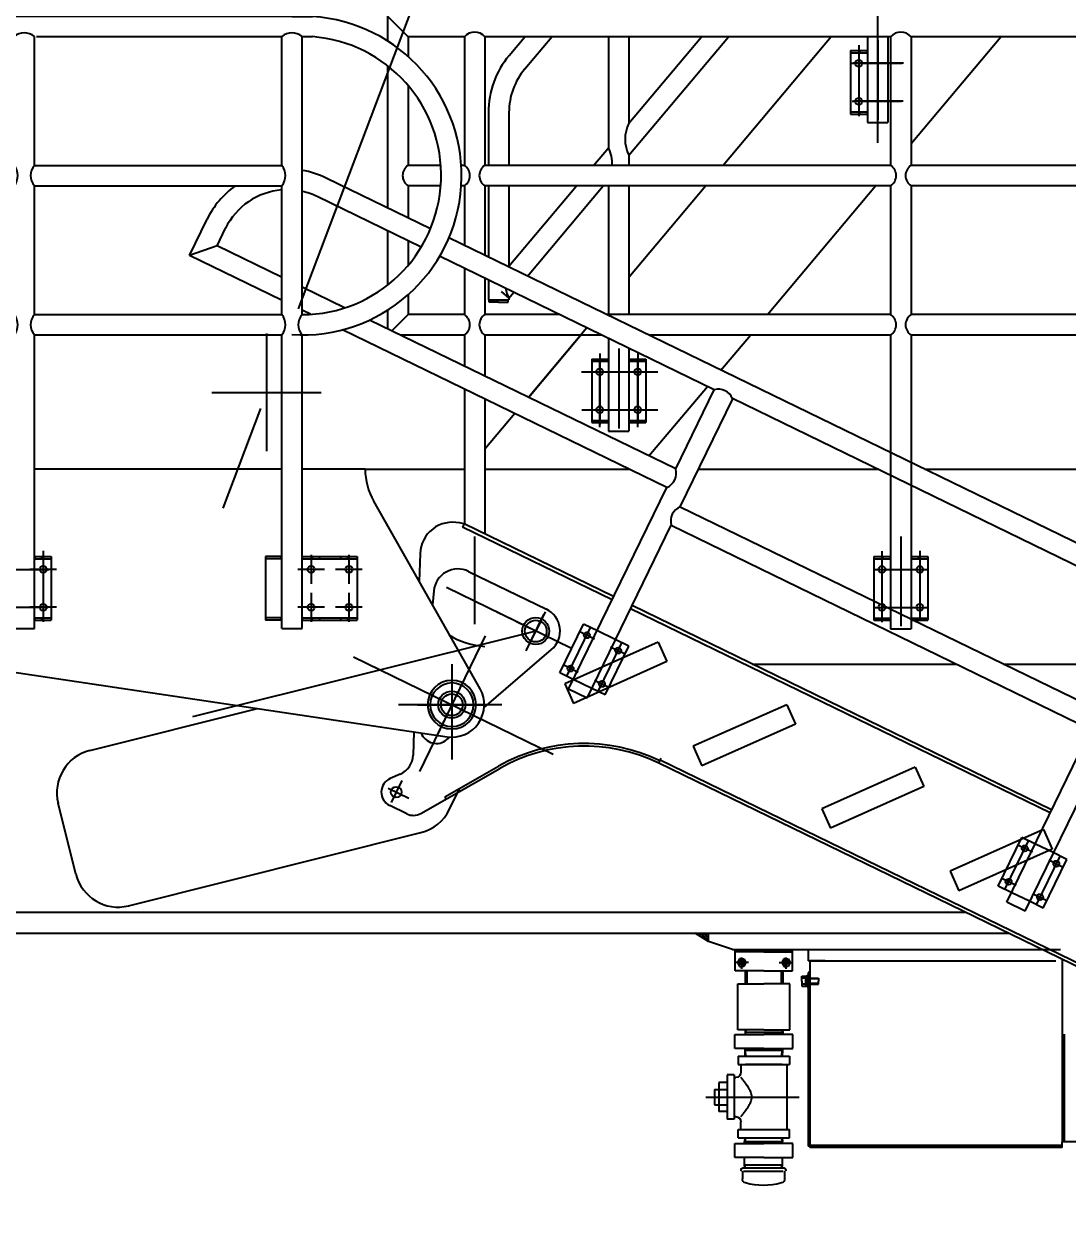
# Model space of a CAD drawing. Header units: millimetres. Extents: x 0 to 42000, y 0 to 29700.
# Drawn here: x 11843 to 14291, y 11059 to 13895 of the extents above; entities that cross this region are included whole.
import ezdxf

# ---------------------------------------------------------------- set-up
doc = ezdxf.new("R2010")
doc.units = ezdxf.units.MM
doc.header["$LTSCALE"] = 1000
doc.linetypes.add('F', pattern=[0.75, 0.5, -0.25])
doc.linetypes.add('G', pattern=[2, 1.25, -0.25, 0.25, -0.25])
for name, color, linetype in [('01', 7, 'Continuous'), ('02', 1, 'Continuous'), ('04', 2, 'F'), ('05', 142, 'G'), ('08', 1, 'Continuous')]:
    doc.layers.add(name, color=color, linetype=linetype)
doc.styles.get("Standard").update_dxf_attribs({"font": 'isocp', "width": 0.707, "bigfont": 'intecad.shx'})
doc.dimstyles.new('INTE', dxfattribs={"dimscale": 100, "dimtxt": 3.5, "dimasz": 3, "dimexe": 3, "dimexo": 0, "dimgap": 1, "dimtad": 1, "dimdec": 0, "dimdsep": 46, "dimtxsty": 'Standard', "dimcen": 0, "dimclrd": 1, "dimclre": 1, "dimclrt": 3, "dimaunit": 1, "dimadec": 0, "dimazin": 0, "dimtfac": 1, "dimtmove": 0, "dimatfit": 0, "dimfxl": 1, "dimarcsym": 0})

# ---------------------------------------------------------------- blocks, each defined once
blk = doc.blocks.new('EWR')
at = {"layer": '05'}
blk.add_line((49551.8, 27279.5), (46797.8, 19982.7), dxfattribs=at)
blk = doc.blocks.new('trt')
at = {"layer": '02', "ltscale": 0.8}
h = blk.add_hatch(dxfattribs=at)
h.set_pattern_fill('_USER', color=256, scale=5, angle=45, style=0, double=1, pattern_type=0)
h.set_pattern_definition([(135, (21131.492, 17480.469), (3.535534, 3.535534), []), (45, (21131.492, 17480.469), (3.535534, -3.535534), [])])
h.paths.add_polyline_path([(10278.1, 23101.1), (10309.3, 23101.1), (10309.3, 23082.1)])
at = {"layer": '01', "ltscale": 0.8}
for p, q in [((8625.7, 23151.1), (10910.7, 23151.1)), ((8650.7, 23101.1), (11013.5, 23101.1)), ((10309.3, 23082.1), (10309.3, 23101.1)), ((10366.3, 23063.1), (10309.3, 23082.1)), ((10366.3, 23063.1), (11135.3, 23063.1)), ((10544.5, 23036.6), (11124.7, 23036.6))]:
    blk.add_line(p, q, dxfattribs=at)
at = {"layer": '01', "color": 7, "linetype": 'Continuous', "ltscale": 0.8}
blk.add_line((10544.5, 23036.6), (10544.5, 23063.1), dxfattribs=at)
at = {"layer": '02', "ltscale": 0.8}
blk.add_line((10309.3, 23082.1), (10278.1, 23101.1), dxfattribs=at)
at = {"layer": '05', "color": 4, "linetype": 'G', "ltscale": 0.8}
for p, q in [((9272.9, 24508.1), (9272.9, 24232.1)), ((9144.7, 24370.1), (9401.1, 24370.1))]:
    blk.add_line(p, q, dxfattribs=at)
blk = doc.blocks.new('1234a564123a1dfaf')
for p, q in [((-7788.7, -2905.9), (-7788.7, -2857.9)), ((-6753.3, -2858.7), (-6705.3, -2858.7)), ((-6729.3, -2905.9), (-6705.3, -2905.9)), ((-7357.3, -3207.9), (-6777.3, -3207.9)), ((-7357.3, -3255.9), (-6777.3, -3255.9)), ((-7357.3, -3557.9), (-6777.3, -3557.9)), ((-7357.3, -3605.9), (-6777.3, -3605.9)), ((-7784.8, -4125.9), (-7784.8, -4274.9)), ((-7784.8, -4125.9), (-7745.3, -4125.9)), ((-7784.8, -4130.9), (-7745.3, -4130.9)), ((-7762.8, -4130.9), (-7762.8, -4125.9)), ((-7746.2, -4125.9), (-7746.2, -4130.9)), ((-7697.3, -4125.9), (-7657.8, -4125.9)), ((-7697.3, -4130.9), (-7657.8, -4130.9)), ((-7696.5, -4125.9), (-7696.5, -4130.9)), ((-7679.8, -4130.9), (-7679.8, -4125.9)), ((-7657.8, -4125.9), (-7657.8, -4274.9)), ((-7550.8, -4125.9), (-7572.8, -4125.9)), ((-7572.8, -4125.9), (-7572.8, -4130.9)), ((-7550.8, -4130.9), (-7572.8, -4130.9)), ((-7544.8, -4263.9), (-7544.8, -4136.9)), ((-7539.8, -4263.9), (-7539.8, -4136.9)), ((-7444.8, -4125.9), (-7444.8, -4274.9)), ((-7444.8, -4125.9), (-7405.3, -4125.9)), ((-7444.8, -4130.9), (-7405.3, -4130.9)), ((-7422.8, -4130.9), (-7422.8, -4125.9)), ((-7406.2, -4125.9), (-7406.2, -4130.9)), ((-7357.3, -4125.9), (-7317.8, -4125.9)), ((-7357.3, -4130.9), (-7317.8, -4130.9)), ((-7356.5, -4125.9), (-7356.5, -4130.9)), ((-7339.8, -4130.9), (-7339.8, -4125.9)), ((-7317.8, -4125.9), (-7317.8, -4274.9)), ((-6815.3, -4125.9), (-6815.3, -4274.9)), ((-6777.3, -4125.9), (-6815.3, -4125.9)), ((-6777.3, -4130.9), (-6815.3, -4130.9)), ((-6778.3, -4130.9), (-6778.3, -4125.9)), ((-6729.3, -4125.9), (-6727.3, -4125.9)), ((-6727.3, -4130.9), (-6729.3, -4130.9)), ((-6728.3, -4130.9), (-6728.3, -4125.9)), ((-6727.3, -4125.9), (-6663.8, -4125.9)), ((-6727.3, -4130.9), (-6663.8, -4130.9)), ((-6705.3, -4130.9), (-6705.3, -4125.9)), ((-6688.7, -4125.9), (-6688.7, -4130.9)), ((-6663.8, -4125.9), (-6600.3, -4125.9)), ((-6663.8, -4130.9), (-6600.3, -4130.9)), ((-6639, -4125.9), (-6639, -4130.9)), ((-6622.3, -4130.9), (-6622.3, -4125.9)), ((-6600.3, -4125.9), (-6600.3, -4274.9)), ((-7784.8, -4269.9), (-7745.3, -4269.9)), ((-7784.8, -4274.9), (-7745.3, -4274.9)), ((-7762.8, -4274.9), (-7762.8, -4269.9)), ((-7746.2, -4269.9), (-7746.2, -4274.9)), ((-7697.3, -4269.9), (-7657.8, -4269.9)), ((-7697.3, -4274.9), (-7657.8, -4274.9)), ((-7696.5, -4269.9), (-7696.5, -4274.9)), ((-7679.8, -4274.9), (-7679.8, -4269.9)), ((-7572.8, -4269.9), (-7550.8, -4269.9)), ((-7572.8, -4269.9), (-7572.8, -4274.9)), ((-7572.8, -4274.9), (-7550.8, -4274.9)), ((-7444.8, -4269.9), (-7405.3, -4269.9)), ((-7444.8, -4274.9), (-7405.3, -4274.9)), ((-7422.8, -4274.9), (-7422.8, -4269.9)), ((-7406.2, -4269.9), (-7406.2, -4274.9)), ((-7357.3, -4269.9), (-7317.8, -4269.9)), ((-7357.3, -4274.9), (-7317.8, -4274.9)), ((-7356.5, -4269.9), (-7356.5, -4274.9)), ((-7339.8, -4274.9), (-7339.8, -4269.9)), ((-6777.3, -4269.9), (-6815.3, -4269.9)), ((-6777.3, -4274.9), (-6815.3, -4274.9)), ((-6778.3, -4274.9), (-6778.3, -4269.9)), ((-6727.3, -4269.9), (-6729.3, -4269.9)), ((-6727.3, -4274.9), (-6729.3, -4274.9)), ((-6728.3, -4274.9), (-6728.3, -4269.9)), ((-6727.3, -4269.9), (-6663.8, -4269.9)), ((-6727.3, -4274.9), (-6663.8, -4274.9)), ((-6705.3, -4274.9), (-6705.3, -4269.9)), ((-6688.7, -4269.9), (-6688.7, -4274.9)), ((-6663.8, -4269.9), (-6600.3, -4269.9)), ((-6663.8, -4274.9), (-6600.3, -4274.9)), ((-6639, -4269.9), (-6639, -4274.9)), ((-6622.3, -4274.9), (-6622.3, -4269.9))]:
    blk.add_line(p, q)
for centre in [(-7765.8, -4155.9), (-7765.8, -4155.9), (-7676.8, -4155.9), (-7676.8, -4155.9), (-7425.8, -4155.9), (-7425.8, -4155.9), (-7336.8, -4155.9), (-7336.8, -4155.9), (-6708.3, -4155.9), (-6708.3, -4155.9), (-6619.3, -4155.9), (-6619.3, -4155.9), (-7765.8, -4244.9), (-7676.8, -4244.9), (-7425.8, -4244.9), (-7336.8, -4244.9), (-6708.3, -4244.9), (-6619.3, -4244.9)]:
    blk.add_circle(centre, 8)
for centre, radius, start, end in [((-6729.3, -3231.9), 374, 266.3208, 86.3208), ((-6729.8, -3231.5), 326.5, 270.0805, 85.7033), ((-7550.8, -4136.9), 11, 0, 90), ((-7550.8, -4136.9), 6, 0, 90), ((-7550.8, -4263.9), 11, 270, 0), ((-7550.8, -4263.9), 6, 270, 0)]:
    blk.add_arc(centre, radius, start, end)
at = {"layer": '01', "color": 7, "linetype": 'Continuous'}
for p, q in [((-7788.7, -2857.9), (-6753.3, -2858.7)), ((-7788.7, -2905.9), (-7745.3, -2905.9)), ((-7745.3, -3255.9), (-7745.3, -2905.9)), ((-7697.3, -2905.9), (-7405.3, -2905.9)), ((-7697.3, -3207.9), (-7697.3, -2905.9)), ((-7596.8, -3207.9), (-7596.8, -2905.9)), ((-7548.8, -3207.9), (-7548.8, -2905.9)), ((-7405.3, -3207.9), (-7405.3, -2905.9)), ((-7357.3, -3207.9), (-7357.3, -2905.9)), ((-7352.3, -2905.9), (-6777.3, -2905.9)), ((-6777.3, -3207.9), (-6777.3, -2905.9)), ((-6729.3, -3255.9), (-6729.3, -2905.9)), ((-6729.3, -2905.9), (-6729.3, -2905.9)), ((-7697.3, -3207.9), (-7405.3, -3207.9)), ((-7745.3, -3557.9), (-7745.3, -3255.9)), ((-7697.3, -3255.9), (-7405.3, -3255.9)), ((-7697.3, -3557.9), (-7697.3, -3255.9)), ((-7596.8, -3557.9), (-7596.8, -3255.9)), ((-7548.8, -3557.9), (-7548.8, -3255.9)), ((-7405.3, -3557.9), (-7405.3, -3255.9)), ((-7357.3, -3557.9), (-7357.3, -3255.9)), ((-6777.3, -3557.9), (-6777.3, -3255.9)), ((-6729.3, -3557.9), (-6729.3, -3255.9)), ((-7745.3, -4294.9), (-7745.3, -3557.9)), ((-7697.3, -3557.9), (-7405.3, -3557.9)), ((-7697.3, -3605.9), (-7405.3, -3605.9)), ((-7697.3, -4294.9), (-7697.3, -3605.9)), ((-7596.8, -4294.9), (-7596.8, -3605.9)), ((-7548.8, -4126.1), (-7548.8, -3605.9)), ((-7405.3, -4294.9), (-7405.3, -3605.9)), ((-7357.3, -4294.9), (-7357.3, -3605.9)), ((-6777.3, -4294.9), (-6777.3, -3605.9)), ((-6729.3, -4294.9), (-6729.3, -3605.9)), ((-7548.8, -4269.6), (-7548.8, -4131.3)), ((-7548.8, -4294.9), (-7548.8, -4274.7))]:
    blk.add_line(p, q, dxfattribs=at)
at = {"layer": '01'}
for p, q in [((-7745.3, -4294.9), (-7697.3, -4294.9)), ((-7548.8, -4294.9), (-7596.8, -4294.9)), ((-7405.3, -4294.9), (-7357.3, -4294.9)), ((-6777.3, -4294.9), (-6729.3, -4294.9))]:
    blk.add_line(p, q, dxfattribs=at)
at = {"layer": '01', "color": 7, "linetype": 'Continuous'}
for centre in [(-7765.8, -4244.9), (-7676.8, -4244.9), (-7425.8, -4244.9), (-7336.8, -4244.9), (-6708.3, -4244.9), (-6619.3, -4244.9)]:
    blk.add_circle(centre, 8, dxfattribs=at)
at = {"layer": '01'}
for centre, start, end in [((-7721.3, -2933.4), 48.8879, 131.1121), ((-7381.3, -2933.4), 48.8879, 131.1121), ((-6753.3, -2933.4), 48.8879, 131.1121), ((-7669.8, -3231.9), 138.8879, 221.1121), ((-7432.8, -3231.9), 318.8879, 41.1121), ((-7329.8, -3231.9), 138.8879, 221.1121), ((-6804.8, -3231.9), 318.8879, 41.1121), ((-7669.8, -3581.9), 138.8879, 221.1121), ((-7432.8, -3581.9), 318.8879, 41.1121), ((-7329.8, -3581.9), 138.8879, 221.1121), ((-6804.8, -3581.9), 318.8879, 41.1121), ((-6701.8, -3581.9), 138.8879, 221.1121)]:
    blk.add_arc(centre, 36.5, start, end, dxfattribs=at)
at = {"layer": '05', "color": 4, "linetype": 'G'}
for p, q in [((-7721.3, -4101.4), (-7721.3, -4288.8)), ((-7676.8, -4112.1), (-7676.8, -4277.6)), ((-7336.8, -4112.1), (-7336.8, -4277.6)), ((-7765.8, -4113.2), (-7765.8, -4279.8)), ((-7765.8, -4137.1), (-7765.8, -4262.7)), ((-7676.8, -4136.5), (-7676.8, -4264.1)), ((-7425.8, -4113.2), (-7425.8, -4279.8)), ((-7425.8, -4137.1), (-7425.8, -4262.7)), ((-7336.8, -4136.5), (-7336.8, -4264.1)), ((-7781.7, -4155.9), (-7664, -4155.9)), ((-7533.2, -4155.9), (-7555.1, -4155.9)), ((-7441.7, -4155.9), (-7324, -4155.9)), ((-7781.4, -4244.9), (-7665.4, -4244.9)), ((-7532.8, -4244.9), (-7555.1, -4244.9)), ((-7441.4, -4244.9), (-7325.4, -4244.9))]:
    blk.add_line(p, q, dxfattribs=at)
blk = doc.blocks.new('A$C6C0B45AD')
at = {"layer": '01', "color": 7, "linetype": 'Continuous', "ltscale": 0.6}
for radius in [57, 51]:
    blk.add_circle((80.8, 80.8), radius, dxfattribs=at)
at = {"layer": '05', "ltscale": 0.6}
for p, q in [((80.8, 161.6), (80.8, 0)), ((161.6, 80.8), (0, 80.8))]:
    blk.add_line(p, q, dxfattribs=at)
blk = doc.blocks.new('467894a5df1q5ww1erasfqwer')
for p, q in [((16682.5, 18051.4), (16754.7, 18112)), ((16750.6, 18045.5), (16785.7, 18075)), ((17224.1, 17877.9), (17049.3, 18086.2)), ((16837.1, 17867.2), (16682.5, 18051.4)), ((16859, 17916.3), (16750.6, 18045.5)), ((17186.6, 17847.4), (17012.3, 18055.1)), ((16964.4, 17790.7), (16893.3, 17875.4)), ((20550.6, 13913.5), (17255.1, 17841)), ((16885.6, 17809.4), (16871.4, 17826.3)), ((17678.2, 17261.6), (17217.7, 17810.4)), ((17482.8, 17097.7), (16939.1, 17745.6)), ((17519.8, 17128.8), (17006.4, 17740.7)), ((17519.8, 17128.8), (17678.2, 17261.6)), ((17014, 17213.3), (17005, 17219.9)), ((17493.4, 17043.5), (17709.2, 17224.6)), ((18412.9, 16386), (17708.6, 17225.3)), ((16891.6, 17192.1), (16862.7, 17132.9)), ((17014, 17213.3), (17007.9, 17208.1)), ((17258.5, 16909.5), (17007.9, 17208.1)), ((17264.6, 16914.6), (17014, 17213.3)), ((16978.1, 17107.4), (17108.6, 16951.9)), ((17080, 16759.7), (17482.8, 17097.7)), ((17493.4, 17043.5), (18197.1, 16205)), ((17111, 16722.7), (17456.4, 17012.5)), ((17456.4, 17012.5), (18160.1, 16173.9)), ((17198.4, 16855.1), (17174, 16884.1)), ((17999.3, 16039), (17295.7, 16877.6)), ((17993.2, 16033.9), (17289.5, 16872.5)), ((17249.9, 16793.7), (17225.6, 16822.7)), ((16707.7, 16815.7), (16683.8, 16767)), ((17099.1, 16775.8), (17076.7, 16802.5)), ((16637.5, 16738.4), (16612.4, 16738.6)), ((17111, 16722.7), (17080, 16759.7)), ((17152.6, 16712.1), (17130.2, 16738.8)), ((16613.9, 16647), (16585.2, 16681.1)), ((20061.8, 13106.5), (17202.2, 16514.5)), ((20067.9, 13111.7), (17208.3, 16519.7)), ((17814.7, 15884.1), (18160.1, 16173.9)), ((17845.7, 15847.1), (18191.1, 16136.9)), ((17933.1, 15979.5), (17908.7, 16008.5)), ((17984.6, 15918.1), (17960.3, 15947.1)), ((17835.8, 15897.9), (17811.5, 15926.9)), ((17845.7, 15847.1), (17814.7, 15884.1)), ((17887.3, 15836.5), (17863, 15865.5))]:
    blk.add_line(p, q)
blk.add_circle((17065, 16915.3), 25.5)
for centre, radius, start, end in [((16959.9, 17158.7), 76, 53.6592, 153.9478), ((16934.5, 17070.8), 57, 40, 150.2046), ((17065, 16915.3), 57, 286.6459, 40), ((16760, 16804.3), 38, 176.541, 286.6459), ((16638, 16789.4), 51, 269.4282, 333.9478), ((16612, 16703.6), 35, 89.4282, 220)]:
    blk.add_arc(centre, radius, start, end)
at = {"layer": '01'}
for p, q in [((16750.6, 18045.5), (16682.5, 18051.4)), ((17031.9, 16954.7), (16999.7, 16993)), ((17065, 16915.3), (17032.8, 16953.6)), ((17103.3, 16947.4), (17065, 16915.3)), ((17103.3, 16947.4), (17065, 16915.3)), ((16719.8, 16758.2), (16681.5, 16726)), ((16644.1, 16634.7), (16856.7, 16655.5)), ((16711.8, 16647.3), (16856.1, 16661.5)), ((16711.8, 16647.3), (16712.4, 16641.4)), ((17202.2, 16514.5), (17206.8, 16518.4))]:
    blk.add_line(p, q, dxfattribs=at)
at = {"layer": '01', "color": 7, "linetype": 'Continuous'}
for p, q in [((15995.3, 17085.9), (16394.8, 17015.4)), ((16885, 17099.1), (16868.7, 17070.7)), ((15847.4, 16834.2), (15877.2, 17003.1)), ((17076.7, 16802.5), (17174, 16884.1)), ((16881.4, 16800.9), (17081.3, 16860.7)), ((17152.6, 16712.1), (17249.9, 16793.7)), ((16770.9, 16767.9), (16779.2, 16770.4)), ((15930.1, 16716.1), (16626.4, 16593.3)), ((16709.9, 16615.8), (16751.9, 16651.3)), ((17811.5, 15926.9), (17908.7, 16008.5)), ((17887.3, 15836.5), (17984.6, 15918.1))]:
    blk.add_line(p, q, dxfattribs=at)
for centre, radius in [((17065, 16915.3), 31.7), ((17170.3, 16857.5), 7), ((17103.6, 16801.5), 7), ((17223, 16794.6), 7), ((17156.3, 16738.7), 7), ((16612, 16703.6), 12.7), ((17905, 15981.9), 7), ((17838.3, 15925.9), 7), ((17957.7, 15919), 7), ((17891.1, 15863.1), 7)]:
    blk.add_circle(centre, radius, dxfattribs=at)
for centre, radius, start, end in [((16889.1, 17951.7), 209.2, 101.5681, 130), ((16889.1, 17951.7), 209.2, 40, 56.3215), ((16889.1, 17951.7), 160.9, 70.594, 130), ((16889.1, 17951.7), 160.9, 40, 53.3908), ((15977.6, 16985.4), 102, 80, 170), ((15947.9, 16816.5), 102, 170, 260), ((16644.1, 16693.7), 102, 260, 310.178)]:
    blk.add_arc(centre, radius, start, end, dxfattribs=at)
at = {"layer": '01'}
for centre, radius, start, end in [((17672.5, 17225.6), 36.5, 358.8879, 81.1121), ((17484, 17134.2), 36.5, 268.8879, 351.1121), ((17492.7, 17007.1), 36.5, 88.8879, 171.1121), ((16895.7, 16257.4), 406, 40, 95.5987), ((16895.7, 16257.4), 400, 40, 95.5987), ((16640.7, 16669.5), 35, 220, 275.5987)]:
    blk.add_arc(centre, radius, start, end, dxfattribs=at)
at = {"layer": '04'}
for p, q in [((17225.6, 16822.7), (17198.4, 16855.1)), ((17130.2, 16738.8), (17099.1, 16775.8)), ((17960.3, 15947.1), (17933.1, 15979.5)), ((17863, 15865.5), (17835.8, 15897.9))]:
    blk.add_line(p, q, dxfattribs=at)
at = {"layer": '04', "color": 2, "linetype": 'F'}
for p, q in [((17316.8, 16774.3), (17076.8, 16774.3)), ((17076.8, 16774.3), (17076.8, 16724.3)), ((17316.8, 16774.3), (17316.8, 16724.3)), ((17316.8, 16724.3), (17076.8, 16724.3)), ((17206.8, 16518.4), (17212.1, 16522.9)), ((17292.2, 16517.7), (17292.1, 16467.7)), ((17532.2, 16517.6), (17292.2, 16517.7)), ((17532.2, 16517.6), (17532.1, 16467.6)), ((17532.1, 16467.6), (17292.1, 16467.7)), ((17747.5, 16261), (17507.5, 16261)), ((17507.5, 16261), (17507.5, 16211)), ((17747.5, 16261), (17747.5, 16211)), ((17747.5, 16211), (17507.5, 16211)), ((17962.8, 16004.4), (17722.8, 16004.4)), ((17722.8, 16004.4), (17722.8, 15954.4)), ((17962.8, 16004.4), (17962.8, 15954.4)), ((17962.8, 15954.4), (17722.8, 15954.4))]:
    blk.add_line(p, q, dxfattribs=at)
at = {"layer": '05', "color": 4, "linetype": 'G'}
for p, q in [((17123.8, 16845.2), (16915.2, 17093.8)), ((16650.1, 17033.9), (16984.8, 16635.2)), ((16952.1, 16953.1), (16681.5, 16726)), ((17025.3, 16882), (17098, 16943)), ((17044.4, 16898), (17084.2, 16931.4)), ((16782.3, 16810.6), (16747.4, 16781.3)), ((16635.2, 16723.1), (16591.3, 16686.2)), ((16598.6, 16719.6), (16633.3, 16678.4))]:
    blk.add_line(p, q, dxfattribs=at)
at = {"layer": '05'}
blk.add_line((17065, 16915.3), (16247.6, 17059.4), dxfattribs=at)
at = {"layer": '05', "color": 142, "linetype": 'G'}
for p, q in [((17088.3, 16788.7), (17185.6, 16870.3)), ((17183, 16842.2), (17158.7, 16871.2)), ((17116.4, 16786.3), (17092.1, 16815.3)), ((17141, 16725.9), (17238.3, 16807.5)), ((17210.2, 16809.8), (17234.6, 16780.8)), ((17143.6, 16753.9), (17167.9, 16724.9)), ((17917.7, 15966.7), (17893.4, 15995.7)), ((17823, 15913.1), (17920.3, 15994.7)), ((17851.1, 15910.7), (17826.8, 15939.7)), ((17875.7, 15850.3), (17973, 15931.9)), ((17944.9, 15934.3), (17969.3, 15905.3)), ((17878.3, 15878.3), (17902.6, 15849.3))]:
    blk.add_line(p, q, dxfattribs=at)
blk = doc.blocks.new('tret')
at = {"layer": '01', "ltscale": 1.25}
for p in [(54146.8, 14403.1), (55170.2, 13975.2)]:
    blk.add_line(p, (54146.8, 13975.2), dxfattribs=at)
at = {"layer": '04', "color": 2, "linetype": 'F', "ltscale": 1.25}
blk.add_line((54151.8, 14227.7), (54151.8, 13975.2), dxfattribs=at)
blk = doc.blocks.new('*U114')
at = {"layer": '01'}
for p, q in [((0, 10), (-9, 4.8)), ((-9, 4.8), (-9, 0)), ((-9, -4.8), (-9, 0)), ((9, 4.8), (0, 10)), ((9, 0), (9, 4.8)), ((0, -10), (-9, -4.8)), ((9, -4.8), (0, -10)), ((9, 0), (9, -4.8))]:
    blk.add_line(p, q, dxfattribs=at)
blk.add_circle((0, 0), 4.8, dxfattribs=at)
at = {"layer": '02'}
blk.add_arc((0, 0), 6, 266.5577, 182.6113, dxfattribs=at)
at = {"layer": '05'}
for p, q in [((9.6, 0), (-9.8, 0)), ((0, 10.6), (0, -10.5))]:
    blk.add_line(p, q, dxfattribs=at)
blk = doc.blocks.new('hgfd34')
for p, q in [((18685.8, 51013.3), (18685.8, 50982.9)), ((18774.3, 51013.3), (18774.3, 50982.9)), ((18686, 50875.1), (18685.8, 50868.6)), ((18685.8, 50868.6), (18774.3, 50868.6)), ((18774.1, 50875.1), (18774.3, 50868.6)), ((18686.2, 50813.3), (18685.8, 50826.3)), ((18685.8, 50826.3), (18774.3, 50826.3)), ((18773.9, 50813.3), (18774.3, 50826.3)), ((18790.1, 50813.3), (18670.1, 50813.3)), ((18670.1, 50813.3), (18670.1, 50793.3)), ((18790.1, 50793.3), (18670.1, 50793.3)), ((18676.1, 50793.3), (18676.1, 50641.3)), ((18686.9, 50793.3), (18773.3, 50793.3)), ((18784.1, 50793.3), (18784.1, 50775.3)), ((18790.1, 50813.3), (18790.1, 50793.3)), ((18800.1, 50769.3), (18800.1, 50665.3)), ((18800.1, 50769.3), (18816.1, 50769.3)), ((18816.1, 50769.3), (18816.1, 50665.3)), ((18800.1, 50763.3), (18796.1, 50763.3)), ((18816.1, 50751.3), (18836.1, 50751.3)), ((18836.1, 50735.3), (18816.1, 50735.3)), ((18836.1, 50751.3), (18836.1, 50683.3)), ((18846.1, 50735.3), (18836.1, 50735.3)), ((18846.1, 50735.3), (18846.1, 50699.3)), ((18836.1, 50699.3), (18816.1, 50699.3)), ((18816.1, 50683.3), (18836.1, 50683.3)), ((18846.1, 50699.3), (18836.1, 50699.3)), ((18784.1, 50641.3), (18784.1, 50659.3)), ((18800.1, 50671.3), (18796.1, 50671.3)), ((18800.1, 50665.3), (18816.1, 50665.3)), ((18790.1, 50641.3), (18670.1, 50641.3)), ((18670.1, 50621.3), (18670.1, 50641.3)), ((18790.1, 50621.3), (18790.1, 50641.3)), ((18790.1, 50621.3), (18670.1, 50621.3)), ((18687, 50621.3), (18686.7, 50613.3)), ((18686.7, 50608.4), (18686.7, 50613.3)), ((18775.2, 50613.3), (18686.7, 50613.3)), ((18775, 50621.3), (18775.2, 50613.3)), ((18775.2, 50608.4), (18775.2, 50613.3)), ((18686.7, 50558), (18686.7, 50575.7)), ((18775.2, 50558), (18775.2, 50575.7)), ((18681.5, 50541.6), (18681.5, 50525.3)), ((18682, 50550), (18780, 50550)), ((18684.6, 50542.4), (18777.7, 50542.4)), ((18687, 50550), (18686.7, 50558)), ((18775.2, 50558), (18686.7, 50558)), ((18775, 50550), (18775.2, 50558)), ((18780.5, 50541.6), (18780.5, 50525.3))]:
    blk.add_line(p, q)
for centre, radius, start, end in [((18796.1, 50775.3), 12, 180, 270), ((18796.1, 50659.3), 12, 90, 180), ((18682, 50546.5), 3.5, 90, 242.9643), ((18679.5, 50541.6), 2, 0, 62.9643), ((18780, 50546.5), 3.5, 297.0357, 90), ((18782.5, 50541.6), 2, 117.0357, 180), ((18691.5, 50525.3), 10, 180, 254.9377), ((18731, 50672), 162, 254.9377, 285.0623), ((18770.5, 50525.3), 10, 285.0623, 0)]:
    blk.add_arc(centre, radius, start, end)
at = {"layer": '01'}
for p, q in [((18730.1, 51062.9), (18663.1, 51062.9)), ((18663.1, 51013.3), (18663.1, 51062.9)), ((18730.1, 51057.9), (18663.1, 51057.9)), ((18730.1, 51062.9), (18797.1, 51062.9)), ((18730.1, 51057.9), (18797.1, 51057.9)), ((18797.1, 51013.3), (18797.1, 51062.9)), ((18586.3, 51036.9), (18622.3, 51036.9)), ((18586.3, 51036.1), (18622.3, 51036.1)), ((18622.3, 50996.1), (18601.9, 50996.1)), ((18601.9, 50996.1), (18601.9, 50989.1)), ((18622.3, 51009.1), (18625.8, 51009.1)), ((18625.8, 51009.1), (18625.8, 50602.1)), ((18625.8, 51003.1), (18625.8, 50989.1)), ((18628.3, 51003.1), (18625.8, 51003.1)), ((18628.3, 50989.1), (18628.3, 51003.1)), ((18628.3, 50999.8), (18628.3, 50989.1)), ((18631.9, 50999.8), (18628.3, 50999.8)), ((18628.3, 50989.1), (18631.9, 50991.1)), ((18631.9, 51000.7), (18631.9, 50989.1)), ((18640.7, 51000.7), (18631.9, 51000.7)), ((18631.9, 50989.1), (18631.9, 50999.8)), ((18631.9, 50996.1), (18640.7, 50996.1)), ((18640.7, 50989.1), (18640.7, 51000.7)), ((18730.1, 51013.3), (18663.1, 51013.3)), ((18730.1, 51013.3), (18797.1, 51013.3)), ((18601.9, 50982.1), (18601.9, 50989.1)), ((18622.3, 50982.1), (18601.9, 50982.1)), ((18625.8, 50975.1), (18625.8, 50989.1)), ((18628.3, 50975.1), (18625.8, 50975.1)), ((18628.3, 50989.1), (18628.3, 50975.1)), ((18628.3, 50978.4), (18628.3, 50989.1)), ((18631.9, 50989.1), (18628.3, 50987)), ((18631.9, 50978.4), (18628.3, 50978.4)), ((18631.9, 50977.4), (18631.9, 50989.1)), ((18631.9, 50989.1), (18631.9, 50978.4)), ((18631.9, 50982.1), (18640.7, 50982.1)), ((18640.7, 50977.4), (18631.9, 50977.4)), ((18640.7, 50989.1), (18640.7, 50977.4)), ((18669.1, 50982.9), (18730.1, 50982.9)), ((18669.1, 50875.1), (18669.1, 50982.9)), ((18791, 50982.9), (18730.1, 50982.9)), ((18791, 50875.1), (18791, 50982.9)), ((18662.1, 50863.8), (18730.1, 50863.8)), ((18662.1, 50831.1), (18662.1, 50863.8)), ((18730.1, 50875.1), (18669.1, 50875.1)), ((18685.8, 50868.6), (18685.8, 50863.8)), ((18730.1, 50875.1), (18791, 50875.1)), ((18798, 50863.8), (18730.1, 50863.8)), ((18774.3, 50868.6), (18774.3, 50863.8)), ((18798, 50831.1), (18798, 50863.8)), ((18730.1, 50831.1), (18662.1, 50831.1)), ((18685.8, 50826.3), (18685.8, 50831.1)), ((18730.1, 50831.1), (18798, 50831.1)), ((18774.3, 50826.3), (18774.3, 50831.1)), ((18030.3, 50598.6), (18030.3, 50612.3)), ((18030.3, 50603.6), (18622.3, 50603.6)), ((18030.3, 50598.6), (18622.3, 50598.6)), ((18575.3, 50603.6), (18575.3, 50598.6)), ((18622.3, 50602.1), (18625.8, 50602.1)), ((18662.1, 50608.4), (18730.1, 50608.4)), ((18662.1, 50575.7), (18662.1, 50608.4)), ((18798, 50608.4), (18730.1, 50608.4)), ((18798, 50575.7), (18798, 50608.4)), ((18730.1, 50575.7), (18662.1, 50575.7)), ((18730.1, 50575.7), (18798, 50575.7))]:
    blk.add_line(p, q, dxfattribs=at)
at = {"layer": '01', "color": 7, "linetype": 'Continuous'}
for q in [(18622.3, 50598.6), (18622.3, 50969.1)]:
    blk.add_line((18622.3, 51036.9), q, dxfattribs=at)
at = {"layer": '01'}
blk.add_spline([(18784.1, 50671.3), (18782.6, 50673.1), (18781.1, 50674.9), (18779.5, 50676.7), (18778, 50678.6), (18776.4, 50680.6), (18774.8, 50682.7), (18773.2, 50684.8), (18771.5, 50687.1), (18769.8, 50689.4), (18768, 50692), (18766.2, 50694.8), (18764.4, 50697.9), (18762.5, 50701.5), (18760.5, 50706.2), (18758.4, 50717.3), (18760.5, 50728.4), (18762.5, 50733.1), (18764.4, 50736.7), (18766.2, 50739.9), (18768, 50742.6), (18769.8, 50745.2), (18771.5, 50747.6), (18773.2, 50749.8), (18774.8, 50752), (18776.4, 50754), (18778, 50756), (18779.5, 50757.9), (18781.1, 50759.8), (18782.6, 50761.6), (18784.1, 50763.3)], degree=3, dxfattribs=at)
at = {"layer": '02'}
for p, q in [((18601.9, 50994.7), (18622.3, 50994.7)), ((18601.9, 50983.5), (18622.3, 50983.5))]:
    blk.add_line(p, q, dxfattribs=at)
at = {"layer": '02', "color": 1, "linetype": 'Continuous'}
for p, q in [((18619.7, 50982.1), (18622.3, 50979.5)), ((18687.4, 50875.1), (18687.2, 50868.6)), ((18772.7, 50875.1), (18772.9, 50868.6)), ((18687.6, 50813.3), (18687.2, 50826.3)), ((18772.5, 50813.3), (18772.9, 50826.3)), ((18688.4, 50621.3), (18688.1, 50613.3)), ((18773.6, 50621.3), (18773.8, 50613.3)), ((18688.4, 50550), (18688.1, 50558)), ((18773.6, 50550), (18773.8, 50558))]:
    blk.add_line(p, q, dxfattribs=at)
at = {"layer": '04', "color": 2, "linetype": 'F'}
for p, q in [((18689.8, 51013.3), (18689.8, 50982.9)), ((18770.3, 51013.3), (18770.3, 50982.9))]:
    blk.add_line(p, q, dxfattribs=at)
at = {"layer": '05'}
for p, q in [((18693.9, 51032.9), (18664.3, 51032.9)), ((18678.1, 51018.4), (18678.1, 51044.9)), ((18766.2, 51032.9), (18795.8, 51032.9)), ((18782.1, 51018.4), (18782.1, 51044.9))]:
    blk.add_line(p, q, dxfattribs=at)
at = {"layer": '05', "color": 4, "linetype": 'G'}
blk.add_line((18866.1, 50717.3), (18647.4, 50717.3), dxfattribs=at)
at = {"layer": '01', "xscale": -1, "rotation": 270}
blk.add_blockref('*U114', (18678.1, 51032.9), dxfattribs=at)
at = {"layer": '01', "rotation": 90}
blk.add_blockref('*U114', (18782.1, 51032.9), dxfattribs=at)
blk = doc.blocks.new('*D139')
at = {"layer": '08', "color": 1, "lineweight": -2}
for p, q in [((7471.2, 12678.6), (7471.2, 23609.7)), ((17008.8, 22118), (17008.8, 23609.7)), ((16708.8, 23309.7), (7771.2, 23309.7))]:
    blk.add_line(p, q, dxfattribs=at)
at = {"layer": '08', "color": 1}
for points in [[(7771.2, 23359.7), (7771.2, 23259.7), (7471.2, 23309.7)], [(16708.8, 23359.7), (16708.8, 23259.7), (17008.8, 23309.7)]]:
    blk.add_solid(points, dxfattribs=at)
at = {"layer": 'DEFPOINTS', "color": 0}
for p in [(7471.2, 23309.7), (17008.8, 22118), (7471.2, 12678.6)]:
    blk.add_point(p, dxfattribs=at)
at = {"layer": '08', "color": 3, "insert": (12240, 23584.7), "char_height": 350, "attachment_point": 5}
blk.add_mtext('R-S', dxfattribs=at)

msp = doc.modelspace()

# ---------------------------------------------------------------- linework, layer by layer
for p, q in [((12695.4, 13913.8), (12743.4, 13865.8)), ((13781.6, 13833.3), (13781.6, 13684.3)), ((13781.6, 13833.3), (13821.1, 13833.3)), ((13781.6, 13828.3), (13821.1, 13828.3)), ((13803.6, 13828.3), (13803.6, 13833.3)), ((13820.2, 13833.3), (13820.2, 13828.3)), ((13781.6, 13689.3), (13821.1, 13689.3)), ((13781.6, 13684.3), (13821.1, 13684.3)), ((13803.6, 13684.3), (13803.6, 13689.3)), ((13820.2, 13689.3), (13820.2, 13684.3)), ((12743.4, 13213.8), (12705.1, 13175.5)), ((13174.1, 13109.4), (13174.1, 12960.4)), ((13174.1, 13109.4), (13213.6, 13109.4)), ((13174.1, 13104.4), (13213.6, 13104.4)), ((13196.1, 13104.4), (13196.1, 13109.4)), ((13212.7, 13109.4), (13212.7, 13104.4)), ((13261.6, 13109.4), (13301.1, 13109.4)), ((13261.6, 13104.4), (13301.1, 13104.4)), ((13262.4, 13109.4), (13262.4, 13104.4)), ((13279.1, 13104.4), (13279.1, 13109.4)), ((13301.1, 13109.4), (13301.1, 12960.4)), ((13174.1, 12965.4), (13213.6, 12965.4)), ((13174.1, 12960.4), (13213.6, 12960.4)), ((13196.1, 12960.4), (13196.1, 12965.4)), ((13212.7, 12965.4), (13212.7, 12960.4)), ((13261.6, 12965.4), (13301.1, 12965.4)), ((13261.6, 12960.4), (13301.1, 12960.4)), ((13262.4, 12965.4), (13262.4, 12960.4)), ((13279.1, 12960.4), (13279.1, 12965.4)), ((13835.9, 12645.8), (13835.9, 12496.8)), ((13835.9, 12645.8), (13875.4, 12645.8)), ((13835.9, 12640.8), (13875.4, 12640.8)), ((13857.9, 12640.8), (13857.9, 12645.8)), ((13874.6, 12645.8), (13874.6, 12640.8)), ((13923.4, 12645.8), (13962.9, 12645.8)), ((13923.4, 12640.8), (13962.9, 12640.8)), ((13924.3, 12645.8), (13924.3, 12640.8)), ((13940.9, 12640.8), (13940.9, 12645.8)), ((13962.9, 12645.8), (13962.9, 12496.8)), ((13835.9, 12501.8), (13875.4, 12501.8)), ((13835.9, 12496.8), (13875.4, 12496.8)), ((13857.9, 12496.8), (13857.9, 12501.8)), ((13874.6, 12501.8), (13874.6, 12496.8)), ((13923.4, 12501.8), (13962.9, 12501.8)), ((13923.4, 12496.8), (13962.9, 12496.8)), ((13924.3, 12501.8), (13924.3, 12496.8)), ((13940.9, 12496.8), (13940.9, 12501.8))]:
    msp.add_line(p, q)
for centre in [(13800.6, 13803.3), (13800.6, 13803.3), (13800.6, 13714.3), (13193.1, 13079.4), (13193.1, 13079.4), (13282.1, 13079.4), (13282.1, 13079.4), (13193.1, 12990.4), (13282.1, 12990.4), (13854.9, 12615.8), (13854.9, 12615.8), (13943.9, 12615.8), (13943.9, 12615.8), (13854.9, 12526.8), (13943.9, 12526.8)]:
    msp.add_circle(centre, 8)
at = {"layer": '01', "color": 7, "linetype": 'Continuous'}
for p, q in [((12695.4, 13913.8), (12695.4, 13855.5)), ((12743.4, 13865.8), (12743.4, 13819.3)), ((12875.4, 13865.8), (12743.4, 13865.8)), ((12875.4, 13865.8), (12875.4, 13563.8)), ((13875.4, 13865.8), (12923.4, 13865.8)), ((12923.4, 13865.8), (12923.4, 13563.8)), ((12980.3, 13821.6), (13017.5, 13865.8)), ((13017.3, 13790.5), (13080.5, 13865.8)), ((13213.3, 13865.8), (13213.3, 13605.3)), ((13261.6, 13662.8), (13431.9, 13865.8)), ((13261.6, 13865.8), (13261.6, 13662.8)), ((13261.6, 13587.7), (13495, 13865.8)), ((13820.8, 13865.8), (13820.8, 13691.3)), ((13869.1, 13865.8), (13869.1, 13691.3)), ((13875.4, 13865.8), (13875.4, 13563.8)), ((14875.4, 13865.8), (13923.4, 13865.8)), ((13923.4, 13865.8), (13923.4, 13563.8)), ((12695.4, 13797.5), (12695.4, 13463.8)), ((12743.4, 13751.3), (12743.4, 13563.8)), ((13820.8, 13691.3), (13820.8, 13664.3)), ((13869.1, 13691.3), (13869.1, 13664.3)), ((13820.8, 13664.3), (13869.1, 13664.3)), ((13178.5, 13563.8), (13213.3, 13605.3)), ((13261.6, 13587.7), (13261.6, 13563.8)), ((12819.9, 13563.8), (12743.4, 13563.8)), ((12875.4, 13563.8), (12868, 13563.8)), ((13875.4, 13563.8), (12923.4, 13563.8)), ((14875.4, 13563.8), (13923.4, 13563.8)), ((12743.4, 13515.8), (12743.4, 13440.5)), ((12819.8, 13515.8), (12743.4, 13515.8)), ((12875.4, 13515.8), (12868, 13515.8)), ((12875.4, 13515.8), (12875.4, 13376.3)), ((12875.4, 13515.8), (12875.4, 13376.3)), ((13875.4, 13515.8), (12923.4, 13515.8)), ((12923.4, 13515.8), (12923.4, 13352.9)), ((12979.9, 13327.2), (13138.2, 13515.8)), ((13023.6, 13304.1), (13201.3, 13515.8)), ((13213.3, 13515.8), (13213.3, 13355.8)), ((13261.6, 13515.8), (13261.6, 13213.8)), ((13875.4, 13515.8), (13875.4, 13213.8)), ((13875.4, 13515.8), (13875.4, 13213.8)), ((14875.4, 13515.8), (13923.4, 13515.8)), ((13923.4, 13515.8), (13923.4, 13213.8)), ((12695.4, 13410.1), (12695.4, 13283.2)), ((12743.4, 13386.8), (12743.4, 13329.4)), ((13213.3, 13355.8), (13213.3, 13211.9)), ((12875.4, 13322.5), (12875.4, 13213.8)), ((12875.4, 13322.5), (12875.4, 13213.8)), ((12923.4, 13299.2), (12923.4, 13213.8)), ((12743.4, 13260.5), (12743.4, 13213.8)), ((12931.6, 13248.1), (12979.9, 13248.1)), ((12979.9, 13252.1), (12991.6, 13266)), ((12695.4, 13224.3), (12695.4, 13180.3)), ((12875.4, 13213.8), (12743.4, 13213.8)), ((13098.9, 13213.8), (12923.4, 13213.8)), ((13875.4, 13213.8), (13209.3, 13213.8)), ((14875.4, 13213.8), (13923.4, 13213.8)), ((12875.4, 13165.8), (12725, 13165.8)), ((12875.4, 13165.8), (12875.4, 13092.7)), ((13197.5, 13165.8), (12923.4, 13165.8)), ((12923.4, 13165.8), (12923.4, 13069.3)), ((13875.4, 13165.8), (13307.9, 13165.8)), ((13875.4, 13165.8), (13875.4, 12476.8)), ((14875.4, 13165.8), (13923.4, 13165.8)), ((13923.4, 13165.8), (13923.4, 12476.8)), ((13213.3, 13158.2), (13213.3, 12967.4)), ((13261.6, 13134.7), (13261.6, 12967.4)), ((12875.4, 13039), (12875.4, 12722.2)), ((12923.4, 13015.6), (12923.4, 12698.8)), ((13213.3, 12967.4), (13213.3, 12940.4)), ((13261.6, 12967.4), (13261.6, 12940.4)), ((13213.3, 12940.4), (13261.6, 12940.4)), ((12446.7, 12850.8), (11866.7, 12850.8)), ((12642.7, 12850.8), (12494.7, 12850.8)), ((12642.9, 12850.8), (12875.4, 12850.8)), ((12923.4, 12850.8), (13262.1, 12850.8)), ((13424.6, 12850.8), (13845, 12850.8)), ((13955.4, 12850.8), (14875.4, 12850.8)), ((12912.2, 12336), (12662.6, 12775.6)), ((11690.2, 12393.8), (12834.7, 12223)), ((13550.4, 12393.8), (14030, 12393.8)), ((14140.4, 12393.8), (14419.6, 12393.8))]:
    msp.add_line(p, q, dxfattribs=at)
at = {"layer": '01'}
for p, q in [((13735.8, 13865.8), (13482.4, 13563.8)), ((13923.4, 13614.9), (14134, 13865.8)), ((12931.6, 13687.8), (12931.6, 13563.8)), ((12979.9, 13687.8), (12979.9, 13563.8)), ((12931.6, 13515.8), (12931.6, 13348.9)), ((12979.9, 13515.8), (12979.9, 13327.2)), ((13442.1, 13515.8), (13261.6, 13300.8)), ((13586.8, 13213.8), (13840.2, 13515.8)), ((12931.6, 13295.2), (12931.6, 13248.1)), ((12933.8, 13243.1), (12933.8, 13248.1)), ((12977.8, 13243.1), (12977.8, 13248.1)), ((12979.9, 13252.1), (12979.9, 13248.1)), ((12955.8, 13243.1), (12933.8, 13243.1)), ((12955.8, 13243.1), (12977.8, 13243.1)), ((13162.6, 13182.8), (13025.7, 13019.6)), ((13025.7, 13019.6), (13150, 13167.8)), ((13477.4, 13083.4), (13546.5, 13165.8)), ((13308.4, 12882), (13445.4, 13045.3)), ((12993.6, 12981.4), (12923.4, 12897.7)), ((13875.4, 12476.8), (13923.4, 12476.8))]:
    msp.add_line(p, q, dxfattribs=at)
at = {"layer": '01', "color": 7, "linetype": 'Continuous'}
for centre, radius in [((13800.6, 13803.3), 8), ((13800.6, 13714.3), 8), ((13800.6, 13714.3), 8), ((13193.1, 13079.4), 8), ((13282.1, 13079.4), 8), ((13193.1, 12990.4), 8), ((13193.1, 12990.4), 8), ((13282.1, 12990.4), 8), ((13282.1, 12990.4), 8), ((11887.1, 12615.9), 7.94), ((12515.7, 12615.9), 7.94), ((12604.6, 12615.9), 7.94), ((13854.9, 12615.8), 7.94), ((13943.9, 12615.8), 7.94), ((11887.1, 12527), 7.94), ((12515.7, 12527), 7.94), ((12604.6, 12527), 7.94), ((13854.9, 12526.8), 8), ((13854.9, 12526.8), 7.94), ((13943.9, 12526.8), 8), ((13943.9, 12526.8), 7.94), ((12845.9, 12298.4), 31.8), ((12845.9, 12298.4), 25.5)]:
    msp.add_circle(centre, radius, dxfattribs=at)
for centre, radius, start, end in [((12899.4, 13844.2), 32.3, 41.9789, 138.0211), ((13899.4, 13844.2), 32.3, 41.9789, 138.0211), ((13139.8, 13687.8), 208.2, 139.9981, 180), ((13139.8, 13687.8), 159.8, 139.9981, 180), ((13334.1, 13625.3), 81.7, 152.6223, 207.3777), ((13140.8, 13567.7), 81.7, 357.2802, 27.3777), ((12759.1, 13539.8), 28.7, 123.1749, 236.8251), ((12859.7, 13539.8), 28.7, 303.1749, 56.8251), ((12939.1, 13539.8), 28.7, 123.1749, 236.8251), ((13859.7, 13539.8), 28.7, 303.1749, 56.8251), ((13939.1, 13539.8), 28.7, 123.1749, 236.8251), ((13052.5, 13289.6), 81.7, 152.6241, 153.7505), ((13052.5, 13289.6), 81.7, 189.9176, 207.3759), ((12859.7, 13189.8), 28.7, 303.1749, 56.8251), ((12939.1, 13189.8), 28.7, 123.1749, 236.8251), ((13859.7, 13189.8), 28.7, 303.1749, 56.8251), ((13939.1, 13189.8), 28.7, 123.1749, 236.8251), ((12795.1, 12850.8), 152.4, 180, 209.5878), ((12941.1, 12637.4), 203.2, 239.6876, 265), ((12845.9, 12298.4), 76.2, 261.5208, 29.5878)]:
    msp.add_arc(centre, radius, start, end, dxfattribs=at)
at = {"layer": '02', "color": 1, "linetype": 'Continuous'}
msp.add_line((12961.4, 13267.6), (12979.9, 13252.1), dxfattribs=at)
at = {"layer": '05', "color": 4, "linetype": 'G'}
for p, q in [((13844.9, 14866.9), (13844.9, 13615.8)), ((13800.6, 13846.1), (13800.6, 13679.5)), ((13845.1, 13857.8), (13845.1, 13670.4)), ((13845.1, 13857.8), (13845.1, 13670.4)), ((13800.6, 13822.8), (13800.6, 13695.2)), ((13800.6, 13822.1), (13800.6, 13696.5)), ((13784.7, 13803.3), (13902.4, 13803.3)), ((13905.5, 13803.3), (13787.8, 13803.3)), ((13785, 13714.3), (13901, 13714.3)), ((13905.1, 13714.3), (13789.1, 13714.3)), ((13237.6, 13133.9), (13237.6, 12946.5)), ((13237.6, 13133.9), (13237.6, 12946.5)), ((13193.1, 13122.2), (13193.1, 12955.6)), ((13193.1, 12949.4), (13193.1, 13102.9)), ((13282.1, 13123.2), (13282.1, 12957.7)), ((13282.1, 12949.4), (13282.1, 13102.9)), ((13150.1, 13079.4), (13329.3, 13079.4)), ((13177.2, 13079.4), (13294.9, 13079.4)), ((13193.1, 13098.2), (13193.1, 12972.6)), ((13282.1, 13098.9), (13282.1, 12971.3)), ((13151.2, 12990.4), (13329.3, 12990.4)), ((13177.5, 12990.4), (13293.6, 12990.4)), ((12899.4, 12693.4), (12899.4, 12487.1)), ((13899.4, 12693.4), (13899.4, 12487.1)), ((11887.1, 12650.1), (11887.1, 12581.7)), ((12515.7, 12650.1), (12515.7, 12581.7)), ((12604.6, 12650.1), (12604.6, 12581.7)), ((13854.9, 12658.6), (13854.9, 12492)), ((13899.4, 12670.4), (13899.4, 12482.9)), ((13943.9, 12659.7), (13943.9, 12494.1)), ((13854.9, 12634.6), (13854.9, 12509)), ((13943.9, 12635.3), (13943.9, 12507.7)), ((11918.3, 12615.9), (11855.8, 12615.9)), ((12547, 12615.9), (12484.5, 12615.9)), ((12635.9, 12615.9), (12573.4, 12615.9)), ((13839, 12615.8), (13956.7, 12615.8)), ((11887.1, 12561.2), (11887.1, 12492.8)), ((12515.7, 12561.2), (12515.7, 12492.8)), ((12604.6, 12561.2), (12604.6, 12492.8)), ((11918.3, 12527), (11855.8, 12527)), ((12547, 12527), (12484.5, 12527)), ((12635.9, 12527), (12573.4, 12527)), ((13839.3, 12526.8), (13955.4, 12526.8))]:
    msp.add_line(p, q, dxfattribs=at)
at = {"layer": '05'}
for p, q in [((13854.9, 12631.9), (13854.9, 12599.8)), ((13943.9, 12631.9), (13943.9, 12599.8)), ((13838.8, 12615.8), (13871, 12615.8)), ((13927.8, 12615.8), (13960, 12615.8)), ((13854.9, 12542.9), (13854.9, 12510.8)), ((13943.9, 12542.9), (13943.9, 12510.8)), ((13838.8, 12526.8), (13871, 12526.8)), ((13927.8, 12526.8), (13960, 12526.8)), ((12845.9, 12393.6), (12845.9, 12170.2)), ((12963, 12298.4), (12720.5, 12298.4))]:
    msp.add_line(p, q, dxfattribs=at)

# ---------------------------------------------------------------- block references
at = {"layer": '01'}
for name, p in [('EWR', (-34506.1, -7269.4)), ('1234a564123a1dfaf', (19224.1, 16771.8))]:
    msp.add_blockref(name, p, dxfattribs=at)
at = {"layer": '01', "rotation": 24.05687286824107}
msp.add_blockref('467894a5df1q5ww1erasfqwer', (4355.5, -9931.3), dxfattribs=at)
at = {"layer": '01', "color": 7, "linetype": 'Continuous'}
msp.add_blockref('trt', (3138.5, -11339.1), dxfattribs=at)
at = {"layer": '01', "xscale": -1}
msp.add_blockref('hgfd34', (32308.1, -39339.4), dxfattribs=at)
at = {"layer": '04', "xscale": -1}
msp.add_blockref('A$C6C0B45AD', (12926.8, 12217.6), dxfattribs=at)
at = {"layer": '05'}
msp.add_blockref('tret', (-39869, -2702.4), dxfattribs=at)

# ---------------------------------------------------------------- dimensions: what is measured, and where the dimension line sits
at = {"layer": '08'}
dim = msp.add_linear_dim(base=(7471.2, 23309.7), p1=(17008.8, 22118), p2=(7471.2, 12678.6), text='R-S', dimstyle='INTE', override={"dimgap": 1, "dimdec": 0, "dimzin": 8, "dimpost": '<>', "dimtol": 0, "dimlim": 0, "dimtp": 0, "dimtm": 0, "dimtfac": 0.7}, dxfattribs=at)
dim.commit()
dim.dimension.update_dxf_attribs({"geometry": '*D139', "text_midpoint": (12240, 23584.7)})

doc.saveas('drawing.dxf')
